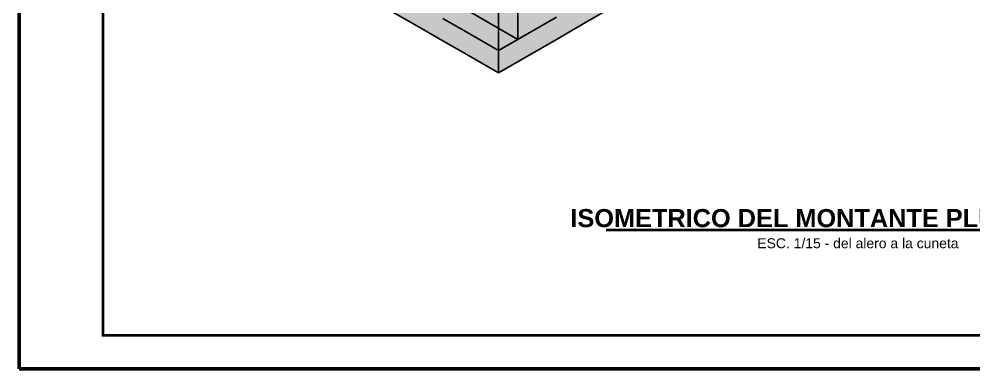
# Model space of a CAD drawing. Header units: metres. Extents: x 0 to 24.2, y -20 to 5.6.
# Drawn here: x 10 to 14.268, y -20 to -18.434 of the extents above; entities that cross this region are included whole.
import ezdxf
from ezdxf.enums import TextEntityAlignment as Align

# ---------------------------------------------------------------- set-up
doc = ezdxf.new("R2010")
doc.units = ezdxf.units.M
doc.header["$LTSCALE"] = 0.25
doc.layers.add('ISO-ARISTAS', color=8, linetype='CONTINUOUS')
doc.layers.add('TEXTOS', color=7, linetype='CONTINUOUS')
doc.layers.add('ISO-CONCRETO-SUP', color=254, linetype='CONTINUOUS', true_color=0xe8e8e8)
doc.layers.add('MARCO', color=7, linetype='CONTINUOUS', lineweight=50)
doc.layers.add('TITULOS', color=160, linetype='CONTINUOUS', lineweight=35)
doc.styles.get("Standard").update_dxf_attribs({"font": 'arial.ttf'})
doc.styles.add('TITULOS', font='arialbd.ttf')

msp = doc.modelspace()

# ---------------------------------------------------------------- linework, layer by layer
at = {"layer": 'ISO-ARISTAS', "color": 250}
for p, q in [((12.1425, -18.4417), (12.1425, -18.3083)), ((12.1425, -18.4417), (12.1425, -18.3083)), ((11.7713, -18.4607), (11.6476, -18.3893)), ((11.6476, -18.3893), (11.7713, -18.4607)), ((11.9816, -18.3821), (12.1054, -18.4536)), ((11.9816, -18.3821), (12.1054, -18.4536)), ((12.2291, -18.525), (12.2291, -18.3917)), ((12.2291, -18.3917), (12.2291, -18.525)), ((12.6621, -18.375), (12.5322, -18.45)), ((12.6621, -18.375), (12.5322, -18.45)), ((12.0188, -18.5036), (11.895, -18.4321)), ((12.0188, -18.5036), (11.895, -18.4321)), ((12.0188, -18.5036), (11.895, -18.4321)), ((11.895, -18.4321), (12.0188, -18.5036)), ((12.4023, -18.425), (12.2724, -18.5)), ((12.2724, -18.5), (12.4023, -18.425)), ((11.895, -18.5321), (11.7713, -18.4607)), ((11.7713, -18.4607), (11.895, -18.5321)), ((12.1054, -18.4536), (12.2291, -18.525)), ((12.1054, -18.4536), (12.2291, -18.525)), ((12.1425, -18.575), (12.1425, -18.4417)), ((12.1425, -18.575), (12.1425, -18.4417)), ((12.5322, -18.45), (12.4023, -18.525)), ((12.5322, -18.45), (12.4023, -18.525)), ((12.1425, -18.575), (12.0188, -18.5036)), ((12.1425, -18.575), (12.0188, -18.5036)), ((12.1425, -18.575), (12.0188, -18.5036)), ((12.0188, -18.5036), (12.1425, -18.575)), ((12.2724, -18.5), (12.1425, -18.575)), ((12.1425, -18.575), (12.2724, -18.5)), ((12.2291, -18.525), (12.1425, -18.575)), ((12.2291, -18.525), (12.1425, -18.575)), ((12.4023, -18.525), (12.2724, -18.6)), ((12.4023, -18.525), (12.2724, -18.6)), ((12.0188, -18.6036), (11.895, -18.5321)), ((11.895, -18.5321), (12.0188, -18.6036)), ((12.1425, -18.675), (12.0188, -18.6036)), ((12.0188, -18.6036), (12.1425, -18.675)), ((12.1425, -18.675), (12.1425, -18.575)), ((12.1425, -18.675), (12.1425, -18.575)), ((12.2724, -18.6), (12.1425, -18.675)), ((12.2724, -18.6), (12.1425, -18.675))]:
    msp.add_line(p, q, dxfattribs=at)
at = {"layer": 'ISO-CONCRETO-SUP', "true_color": 0xb2b2ad}
for points in [[(11.9816, -18.3821), (12.1054, -18.4536), (11.9816, -18.2488), (12.1054, -18.3202)], [(12.0188, -18.3702), (12.1425, -18.4417), (12.0188, -18.2369), (12.1425, -18.3083)], [(11.6476, -18.3893), (11.7713, -18.4607), (11.6476, -18.2893), (11.7713, -18.3607)], [(11.895, -18.4321), (12.0188, -18.5036), (11.895, -18.2988), (12.0188, -18.3702)], [(12.1054, -18.4536), (12.2291, -18.525), (12.1054, -18.3202), (12.2291, -18.3917)], [(11.7713, -18.4607), (11.895, -18.5321), (11.7713, -18.3607), (11.895, -18.4321)], [(12.0188, -18.5036), (12.1425, -18.575), (12.0188, -18.3702), (12.1425, -18.4417)], [(11.895, -18.5321), (12.0188, -18.6036), (11.895, -18.4321), (12.0188, -18.5036)], [(12.0188, -18.6036), (12.1425, -18.675), (12.0188, -18.5036), (12.1425, -18.575)]]:
    msp.add_solid(points, dxfattribs=at)
at = {"layer": 'ISO-CONCRETO-SUP', "true_color": 0x9f9f9b}
for points in [[(12.2291, -18.3917), (12.1425, -18.4417), (12.2291, -18.2583), (12.1425, -18.3083)], [(12.6621, -18.375), (12.5322, -18.45), (12.6621, -18.275), (12.5322, -18.35)], [(12.5322, -18.45), (12.4023, -18.525), (12.5322, -18.35), (12.4023, -18.425)], [(12.2291, -18.525), (12.1425, -18.575), (12.2291, -18.3917), (12.1425, -18.4417)], [(12.4023, -18.525), (12.2724, -18.6), (12.4023, -18.425), (12.2724, -18.5)], [(12.2724, -18.6), (12.1425, -18.675), (12.2724, -18.5), (12.1425, -18.575)]]:
    msp.add_solid(points, dxfattribs=at)
at = {"layer": 'ISO-CONCRETO-SUP', "true_color": 0xc5c5c0}
for points in [[(12.0311, -18.3107), (12.1548, -18.3821), (11.9012, -18.3857), (12.0249, -18.4571)], [(12.2847, -18.3071), (12.4085, -18.3786), (12.1548, -18.3821), (12.2786, -18.4536)], [(12.5384, -18.3036), (12.6621, -18.375), (12.4085, -18.3786), (12.5322, -18.45)], [(11.7775, -18.3143), (11.9012, -18.3857), (11.6476, -18.3893), (11.7713, -18.4607)], [(12.2786, -18.3536), (12.4023, -18.425), (12.1487, -18.4286), (12.2724, -18.5)], [(11.9012, -18.3857), (12.0249, -18.4571), (11.7713, -18.4607), (11.895, -18.5321)], [(12.0249, -18.3571), (12.1487, -18.4286), (11.895, -18.4321), (12.0188, -18.5036)], [(11.9816, -18.3821), (12.1054, -18.4536), (11.895, -18.4321), (12.0188, -18.5036)], [(12.1548, -18.3821), (12.2786, -18.4536), (12.0249, -18.4571), (12.1487, -18.5286)], [(12.4085, -18.3786), (12.5322, -18.45), (12.2786, -18.4536), (12.4023, -18.525)], [(12.1487, -18.4286), (12.2724, -18.5), (12.0188, -18.5036), (12.1425, -18.575)], [(12.0249, -18.4571), (12.1487, -18.5286), (11.895, -18.5321), (12.0188, -18.6036)], [(12.1054, -18.4536), (12.2291, -18.525), (12.0188, -18.5036), (12.1425, -18.575)], [(12.2786, -18.4536), (12.4023, -18.525), (12.1487, -18.5286), (12.2724, -18.6)], [(12.1487, -18.5286), (12.2724, -18.6), (12.0188, -18.6036), (12.1425, -18.675)]]:
    msp.add_solid(points, dxfattribs=at)
at = {"layer": 'MARCO'}
msp.add_lwpolyline([(10, -20), (22.615, -20), (22.615, -11.09), (10, -11.09)], close=True, dxfattribs=at)
at = {"layer": 'MARCO', "const_width": 0.012}
msp.add_lwpolyline([(10.375, -19.85), (22.465, -19.85), (22.465, -11.24), (10.375, -11.24)], close=True, dxfattribs=at)
at = {"layer": 'TITULOS'}
msp.add_line((12.625, -19.3775), (14.875, -19.3775), dxfattribs=at)

# ---------------------------------------------------------------- texts
at = {"layer": 'TEXTOS'}
msp.add_text('ESC. 1/15 - del alero a la cuneta', height=0.04455, dxfattribs=at).set_placement((13.75, -19.4375), align=Align.MIDDLE_CENTER)
at = {"layer": 'TITULOS', "style": 'TITULOS'}
msp.add_text('ISOMETRICO DEL MONTANTE PLUVIAL TIPICO', height=0.081, dxfattribs=at).set_placement((13.75, -19.325), align=Align.MIDDLE_CENTER)

doc.saveas('drawing.dxf')
